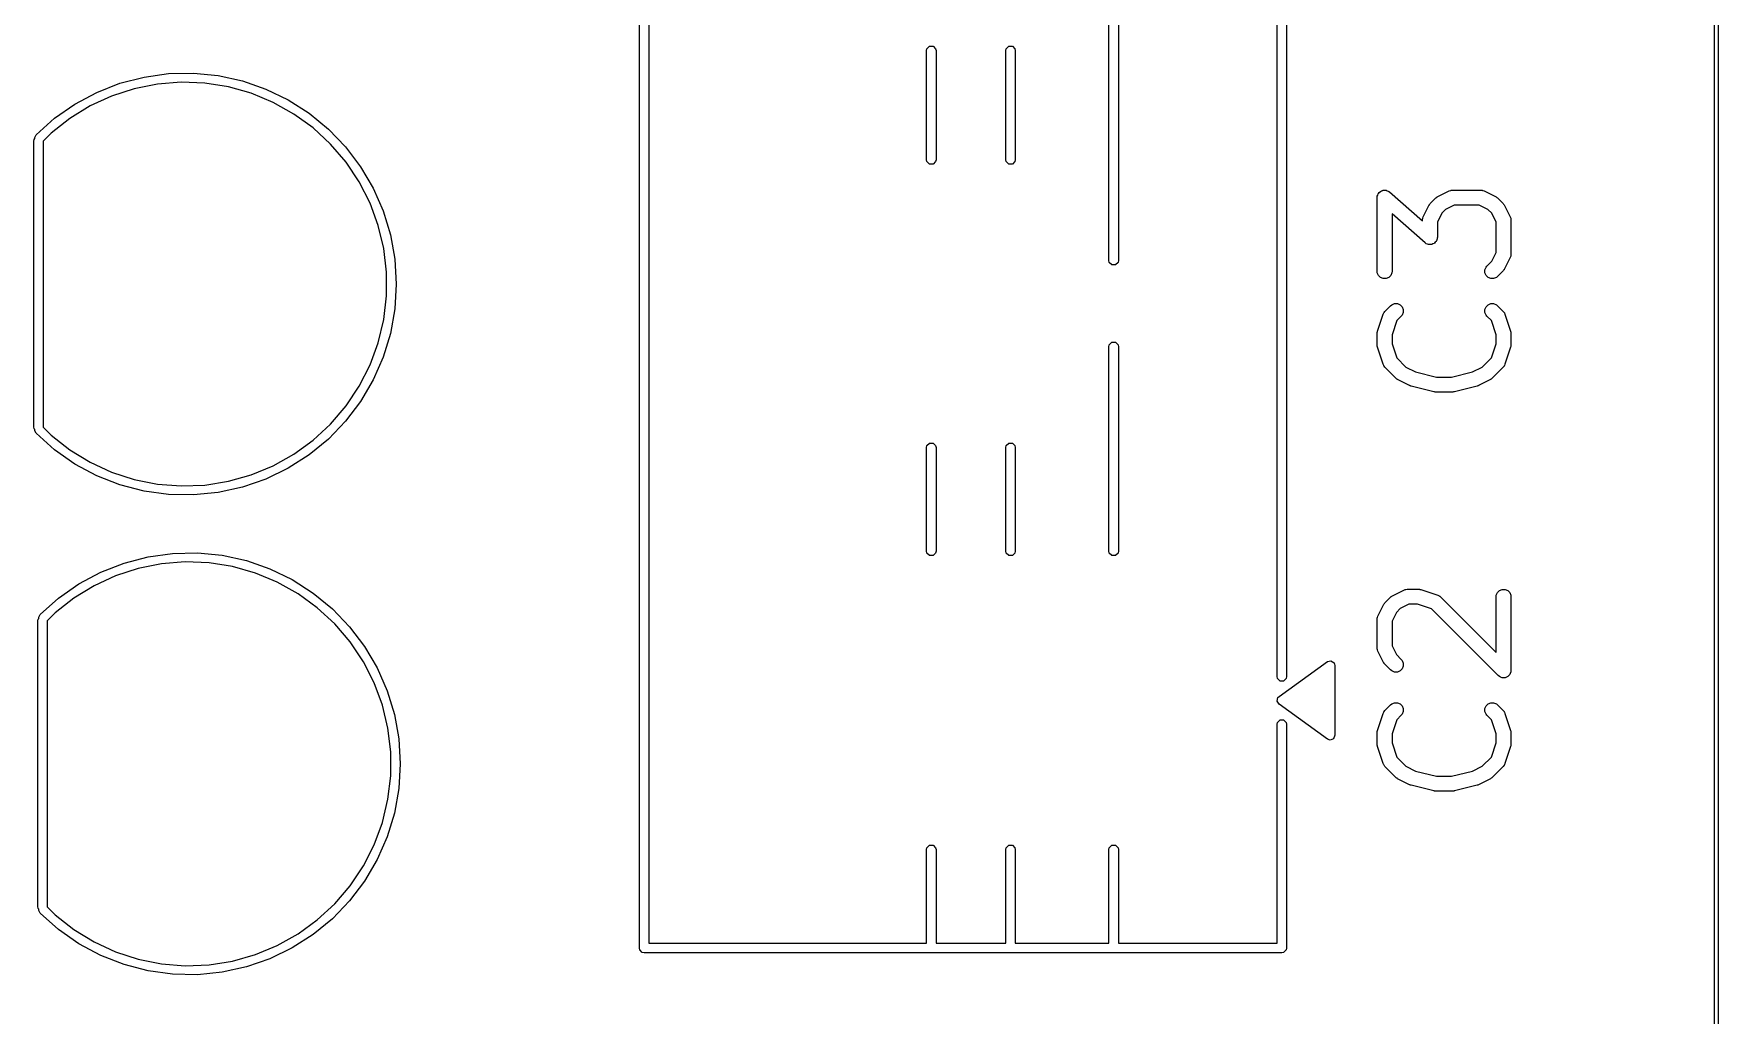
# Model space of a CAD drawing. Extents: x 4.07 to 10.8, y -5 to -0.8.
# Drawn here: x 9.965 to 10.801, y -2.431 to -1.944 of the extents above; entities that cross this region are included whole.
import ezdxf

# ---------------------------------------------------------------- set-up
doc = ezdxf.new("R2010")
doc.units = 0
doc.header["$MEASUREMENT"] = 0
doc.layers.add('BLACK', color=7, linetype='CONTINUOUS')

msp = doc.modelspace()

# ---------------------------------------------------------------- linework, layer by layer
at = {"layer": 'BLACK', "linetype": 'CONTINUOUS'}
for p, q in [((10.79902, -4.99902), (10.79902, -0.80098)), ((10.80098, -0.8), (10.80098, -5)), ((10.26543, -2.39739), (10.26543, -1.58085)), ((10.27016, -1.58321), (10.27016, -2.39502)), ((10.58197, -2.26274), (10.58197, -1.58321)), ((10.58669, -1.58085), (10.58669, -2.26274)), ((10.4985, -2.05632), (10.4985, -1.90223)), ((10.50323, -1.90223), (10.50323, -2.05632)), ((10.40795, -1.95219), (10.40813, -1.95128)), ((10.40795, -2.00636), (10.40795, -1.95219)), ((10.40813, -1.95128), (10.40941, -1.95001)), ((10.40941, -1.95001), (10.41122, -1.95001)), ((10.41122, -1.95001), (10.4125, -1.95128)), ((10.4125, -1.95128), (10.41268, -1.95219)), ((10.41268, -1.95219), (10.41268, -2.00636)), ((10.44732, -1.95219), (10.4475, -1.95128)), ((10.44732, -2.00636), (10.44732, -1.95219)), ((10.4475, -1.95128), (10.44878, -1.95001)), ((10.44878, -1.95001), (10.45059, -1.95001)), ((10.45059, -1.95001), (10.45187, -1.95128)), ((10.45187, -1.95128), (10.45205, -1.95219)), ((10.45205, -1.95219), (10.45205, -2.00636)), ((10.01957, -1.96529), (10.03178, -1.9636)), ((10.03178, -1.9636), (10.04411, -1.96336)), ((10.04411, -1.96336), (10.05638, -1.96456)), ((10.05638, -1.96456), (10.06843, -1.96721)), ((9.98528, -1.97871), (9.99616, -1.9729)), ((9.99616, -1.9729), (10.00764, -1.9684)), ((10.01471, -1.97107), (10.00349, -1.97471)), ((10.00764, -1.9684), (10.01957, -1.96529)), ((10.02627, -1.96877), (10.01471, -1.97107)), ((10.03803, -1.96784), (10.02627, -1.96877)), ((10.04982, -1.96831), (10.03803, -1.96784)), ((10.06147, -1.97015), (10.04982, -1.96831)), ((10.07282, -1.97335), (10.06147, -1.97015)), ((10.06843, -1.96721), (10.08008, -1.97125)), ((10.08372, -1.97787), (10.07282, -1.97335)), ((10.08008, -1.97125), (10.09117, -1.97663)), ((9.97517, -1.98576), (9.98528, -1.97871)), ((9.99278, -1.97965), (9.98272, -1.98582)), ((10.00349, -1.97471), (9.99278, -1.97965)), ((10.09401, -1.98363), (10.08372, -1.97787)), ((10.09117, -1.97663), (10.10156, -1.98328)), ((9.96595, -1.99395), (9.97517, -1.98576)), ((9.98272, -1.98582), (9.97346, -1.99312)), ((10.10355, -1.99056), (10.09401, -1.98363)), ((10.10156, -1.98328), (10.11109, -1.9911)), ((9.9648, -1.99713), (9.96498, -1.99623)), ((9.9648, -2.13887), (9.9648, -1.99713)), ((9.96498, -1.99623), (9.96538, -1.99583)), ((9.96529, -1.99525), (9.96595, -1.99395)), ((9.96538, -1.99583), (9.96529, -1.99525)), ((9.97346, -1.99312), (9.96951, -1.99706)), ((9.96951, -1.99706), (9.96953, -1.99713)), ((9.96953, -1.99713), (9.96953, -2.13887)), ((10.11221, -1.99857), (10.10355, -1.99056)), ((10.11109, -1.9911), (10.11963, -1.99999)), ((10.11987, -2.00754), (10.11221, -1.99857)), ((10.11963, -1.99999), (10.12708, -2.00982)), ((10.40813, -2.00727), (10.40795, -2.00636)), ((10.41268, -2.00636), (10.4125, -2.00727)), ((10.4475, -2.00727), (10.44732, -2.00636)), ((10.45205, -2.00636), (10.45187, -2.00727)), ((10.12643, -2.01735), (10.11987, -2.00754)), ((10.12708, -2.00982), (10.13331, -2.02046)), ((10.40941, -2.00854), (10.40813, -2.00727)), ((10.41122, -2.00854), (10.40941, -2.00854)), ((10.4125, -2.00727), (10.41122, -2.00854)), ((10.44878, -2.00854), (10.4475, -2.00727)), ((10.45059, -2.00854), (10.44878, -2.00854)), ((10.45187, -2.00727), (10.45059, -2.00854)), ((10.13178, -2.02785), (10.12643, -2.01735)), ((10.13331, -2.02046), (10.13825, -2.03175)), ((10.63194, -2.02382), (10.63214, -2.02325)), ((10.63214, -2.02325), (10.63222, -2.02316)), ((10.63222, -2.02316), (10.63226, -2.02304)), ((10.63226, -2.02304), (10.63269, -2.02262)), ((10.63269, -2.02262), (10.63308, -2.02217)), ((10.63308, -2.02217), (10.6332, -2.02211)), ((10.6332, -2.02211), (10.63328, -2.02203)), ((10.63328, -2.02203), (10.63384, -2.0218)), ((10.63384, -2.0218), (10.63437, -2.02153)), ((10.63437, -2.02153), (10.6345, -2.02152)), ((10.6345, -2.02152), (10.63461, -2.02147)), ((10.63461, -2.02147), (10.63521, -2.02147)), ((10.63521, -2.02147), (10.63581, -2.02143)), ((10.63581, -2.02143), (10.63593, -2.02147)), ((10.63593, -2.02147), (10.63605, -2.02147)), ((10.63605, -2.02147), (10.63661, -2.0217)), ((10.63661, -2.0217), (10.63718, -2.0219)), ((10.63718, -2.0219), (10.63732, -2.022)), ((10.63732, -2.022), (10.63738, -2.02203)), ((10.63738, -2.02203), (10.63745, -2.02209)), ((10.63745, -2.02209), (10.63776, -2.02232)), ((10.63776, -2.02232), (10.65414, -2.03665)), ((10.6618, -2.0246), (10.66743, -2.02179)), ((10.66743, -2.02179), (10.6681, -2.02153)), ((10.6681, -2.02153), (10.66824, -2.02152)), ((10.66824, -2.02152), (10.66836, -2.02147)), ((10.66836, -2.02147), (10.66908, -2.0214)), ((10.66908, -2.0214), (10.68314, -2.0214)), ((10.68314, -2.0214), (10.68386, -2.02147)), ((10.68386, -2.02147), (10.68398, -2.02152)), ((10.68398, -2.02152), (10.68412, -2.02153)), ((10.68412, -2.02153), (10.68479, -2.02179)), ((10.68479, -2.02179), (10.69042, -2.0246)), ((10.13586, -2.03892), (10.13178, -2.02785)), ((10.13825, -2.03175), (10.14183, -2.04355)), ((10.63164, -2.02509), (10.63168, -2.02471)), ((10.63164, -2.06165), (10.63164, -2.02509)), ((10.63167, -2.02462), (10.6317, -2.02455)), ((10.63168, -2.02471), (10.63167, -2.02462)), ((10.6317, -2.02455), (10.63171, -2.02437)), ((10.63171, -2.02437), (10.63194, -2.02382)), ((10.65453, -2.03469), (10.65734, -2.02907)), ((10.65734, -2.02907), (10.65754, -2.02876)), ((10.65754, -2.02876), (10.65757, -2.02867)), ((10.65757, -2.02867), (10.65766, -2.02857)), ((10.65766, -2.02857), (10.65773, -2.02846)), ((10.65773, -2.02846), (10.6578, -2.02839)), ((10.6578, -2.02839), (10.65803, -2.02811)), ((10.65803, -2.02811), (10.66085, -2.0253)), ((10.66085, -2.0253), (10.66113, -2.02506)), ((10.66113, -2.02506), (10.66119, -2.02499)), ((10.66119, -2.02499), (10.6613, -2.02492)), ((10.6613, -2.02492), (10.6614, -2.02484)), ((10.6614, -2.02484), (10.66149, -2.0248)), ((10.66149, -2.0248), (10.6618, -2.0246)), ((10.66564, -2.03094), (10.66368, -2.0329)), ((10.66995, -2.02878), (10.66564, -2.03094)), ((10.68227, -2.02878), (10.66995, -2.02878)), ((10.68658, -2.03094), (10.68227, -2.02878)), ((10.68854, -2.0329), (10.68658, -2.03094)), ((10.69042, -2.0246), (10.69073, -2.0248)), ((10.69073, -2.0248), (10.69082, -2.02484)), ((10.69082, -2.02484), (10.69092, -2.02492)), ((10.69092, -2.02492), (10.69103, -2.02499)), ((10.69103, -2.02499), (10.69109, -2.02506)), ((10.69109, -2.02506), (10.69137, -2.0253)), ((10.69137, -2.0253), (10.69419, -2.02811)), ((10.69419, -2.02811), (10.69442, -2.02839)), ((10.69442, -2.02839), (10.69449, -2.02846)), ((10.69449, -2.02846), (10.69456, -2.02857)), ((10.69456, -2.02857), (10.69465, -2.02867)), ((10.69465, -2.02867), (10.69468, -2.02876)), ((10.69468, -2.02876), (10.69488, -2.02907)), ((10.69488, -2.02907), (10.69769, -2.03469)), ((10.13862, -2.05039), (10.13586, -2.03892)), ((10.6554, -2.04756), (10.63902, -2.03323)), ((10.63902, -2.03323), (10.63902, -2.06165)), ((10.65414, -2.03634), (10.65421, -2.03562)), ((10.65414, -2.03665), (10.65414, -2.03634)), ((10.65421, -2.03562), (10.65426, -2.0355)), ((10.65426, -2.0355), (10.65427, -2.03537)), ((10.65427, -2.03537), (10.65453, -2.03469)), ((10.66368, -2.0329), (10.66152, -2.03721)), ((10.66152, -2.03721), (10.66152, -2.04478)), ((10.6907, -2.03721), (10.68854, -2.0329)), ((10.6907, -2.05234), (10.6907, -2.03721)), ((10.69769, -2.03469), (10.69795, -2.03537)), ((10.69795, -2.03537), (10.69796, -2.0355)), ((10.69796, -2.0355), (10.69801, -2.03562)), ((10.69801, -2.03562), (10.69808, -2.03634)), ((10.69808, -2.03634), (10.69808, -2.05322)), ((10.14183, -2.04355), (10.144, -2.05569)), ((10.65571, -2.04778), (10.6554, -2.04756)), ((10.65578, -2.04785), (10.65571, -2.04778)), ((10.65585, -2.04787), (10.65578, -2.04785)), ((10.65599, -2.04798), (10.65585, -2.04787)), ((10.65656, -2.04817), (10.65599, -2.04798)), ((10.65711, -2.0484), (10.65656, -2.04817)), ((10.65724, -2.0484), (10.65711, -2.0484)), ((10.65735, -2.04844), (10.65724, -2.0484)), ((10.65795, -2.0484), (10.65735, -2.04844)), ((10.65855, -2.0484), (10.65795, -2.0484)), ((10.65867, -2.04835), (10.65855, -2.0484)), ((10.65879, -2.04834), (10.65867, -2.04835)), ((10.65933, -2.04808), (10.65879, -2.04834)), ((10.65988, -2.04785), (10.65933, -2.04808)), ((10.65997, -2.04776), (10.65988, -2.04785)), ((10.66008, -2.0477), (10.65997, -2.04776)), ((10.66048, -2.04725), (10.66008, -2.0477)), ((10.6609, -2.04683), (10.66048, -2.04725)), ((10.66095, -2.04671), (10.6609, -2.04683)), ((10.66103, -2.04662), (10.66095, -2.04671)), ((10.66122, -2.04605), (10.66103, -2.04662)), ((10.66145, -2.0455), (10.66122, -2.04605)), ((10.66147, -2.04532), (10.66145, -2.0455)), ((10.66149, -2.04526), (10.66147, -2.04532)), ((10.66152, -2.04478), (10.66148, -2.04516)), ((10.66148, -2.04516), (10.66149, -2.04526)), ((10.14, -2.0621), (10.13862, -2.05039)), ((10.144, -2.05569), (10.14472, -2.068)), ((10.49868, -2.05723), (10.4985, -2.05632)), ((10.50323, -2.05632), (10.50305, -2.05723)), ((10.68615, -2.05904), (10.68854, -2.05665)), ((10.68854, -2.05665), (10.6907, -2.05234)), ((10.69769, -2.05487), (10.69488, -2.06049)), ((10.69795, -2.05419), (10.69769, -2.05487)), ((10.69796, -2.05406), (10.69795, -2.05419)), ((10.69801, -2.05394), (10.69796, -2.05406)), ((10.69808, -2.05322), (10.69801, -2.05394)), ((10.14, -2.068), (10.14, -2.0621)), ((10.49996, -2.05851), (10.49868, -2.05723)), ((10.50177, -2.05851), (10.49996, -2.05851)), ((10.50305, -2.05723), (10.50177, -2.05851)), ((10.63171, -2.06237), (10.63164, -2.06165)), ((10.63226, -2.0637), (10.63171, -2.06237)), ((10.63328, -2.06472), (10.63226, -2.0637)), ((10.63461, -2.06527), (10.63328, -2.06472)), ((10.63605, -2.06527), (10.63461, -2.06527)), ((10.63738, -2.06472), (10.63605, -2.06527)), ((10.6384, -2.0637), (10.63738, -2.06472)), ((10.63895, -2.06237), (10.6384, -2.0637)), ((10.63902, -2.06165), (10.63895, -2.06237)), ((10.68514, -2.06093), (10.6857, -2.0596)), ((10.68514, -2.06237), (10.68514, -2.06093)), ((10.6857, -2.0637), (10.68514, -2.06237)), ((10.6857, -2.0596), (10.68615, -2.05904)), ((10.68671, -2.06472), (10.6857, -2.0637)), ((10.68804, -2.06527), (10.68671, -2.06472)), ((10.68948, -2.06527), (10.68804, -2.06527)), ((10.69082, -2.06472), (10.68948, -2.06527)), ((10.69137, -2.06426), (10.69082, -2.06472)), ((10.69419, -2.06145), (10.69137, -2.06426)), ((10.69442, -2.06117), (10.69419, -2.06145)), ((10.69449, -2.0611), (10.69442, -2.06117)), ((10.69456, -2.06099), (10.69449, -2.0611)), ((10.69465, -2.06089), (10.69456, -2.06099)), ((10.69468, -2.0608), (10.69465, -2.06089)), ((10.69488, -2.06049), (10.69468, -2.0608)), ((10.14, -2.0739), (10.14, -2.068)), ((10.14472, -2.068), (10.144, -2.08031)), ((10.13862, -2.08561), (10.14, -2.0739)), ((10.144, -2.08031), (10.14183, -2.09245)), ((10.63508, -2.0821), (10.63554, -2.08154)), ((10.63554, -2.08154), (10.63835, -2.07873)), ((10.63835, -2.07873), (10.63891, -2.07827)), ((10.63891, -2.07827), (10.64024, -2.07772)), ((10.64024, -2.07772), (10.64168, -2.07772)), ((10.64168, -2.07772), (10.64301, -2.07827)), ((10.64301, -2.07827), (10.64403, -2.07929)), ((10.64403, -2.07929), (10.64458, -2.08062)), ((10.64458, -2.08206), (10.64403, -2.08339)), ((10.64458, -2.08062), (10.64458, -2.08206)), ((10.68514, -2.08062), (10.6857, -2.07929)), ((10.68514, -2.08206), (10.68514, -2.08062)), ((10.6857, -2.08339), (10.68514, -2.08206)), ((10.6857, -2.07929), (10.68671, -2.07827)), ((10.68671, -2.07827), (10.68804, -2.07772)), ((10.68804, -2.07772), (10.68948, -2.07772)), ((10.68948, -2.07772), (10.69082, -2.07827)), ((10.69082, -2.07827), (10.69137, -2.07873)), ((10.69137, -2.07873), (10.69419, -2.08154)), ((10.69419, -2.08154), (10.69465, -2.0821)), ((10.13586, -2.09708), (10.13862, -2.08561)), ((10.63183, -2.09142), (10.63464, -2.08298)), ((10.63464, -2.08298), (10.63494, -2.08232)), ((10.63494, -2.08232), (10.63503, -2.08222)), ((10.63503, -2.08222), (10.63508, -2.0821)), ((10.64137, -2.08614), (10.63902, -2.09318)), ((10.64357, -2.08395), (10.64137, -2.08614)), ((10.64403, -2.08339), (10.64357, -2.08395)), ((10.68615, -2.08395), (10.6857, -2.08339)), ((10.68835, -2.08614), (10.68615, -2.08395)), ((10.6907, -2.09318), (10.68835, -2.08614)), ((10.69465, -2.0821), (10.6947, -2.08222)), ((10.6947, -2.08222), (10.69478, -2.08232)), ((10.69478, -2.08232), (10.69508, -2.08298)), ((10.69508, -2.08298), (10.69789, -2.09142)), ((10.13178, -2.10815), (10.13586, -2.09708)), ((10.14183, -2.09245), (10.13825, -2.10425)), ((10.4985, -2.09908), (10.49868, -2.09817)), ((10.49868, -2.09817), (10.49996, -2.0969)), ((10.49996, -2.0969), (10.50177, -2.0969)), ((10.50177, -2.0969), (10.50305, -2.09817)), ((10.50305, -2.09817), (10.50323, -2.09908)), ((10.63164, -2.09259), (10.63168, -2.09222)), ((10.63164, -2.09821), (10.63164, -2.09259)), ((10.63168, -2.09857), (10.63164, -2.09821)), ((10.63167, -2.09212), (10.6317, -2.092)), ((10.63168, -2.09222), (10.63167, -2.09212)), ((10.63167, -2.09867), (10.63168, -2.09857)), ((10.6317, -2.0988), (10.63167, -2.09867)), ((10.6317, -2.092), (10.63171, -2.09187)), ((10.63171, -2.09893), (10.6317, -2.0988)), ((10.63171, -2.09187), (10.63175, -2.09178)), ((10.63175, -2.09178), (10.63183, -2.09142)), ((10.63902, -2.09318), (10.63902, -2.09761)), ((10.63902, -2.09761), (10.64137, -2.10465)), ((10.68835, -2.10465), (10.6907, -2.09761)), ((10.6907, -2.09761), (10.6907, -2.09318)), ((10.69789, -2.09142), (10.69797, -2.09178)), ((10.69797, -2.09178), (10.69801, -2.09187)), ((10.69801, -2.09187), (10.69802, -2.092)), ((10.69802, -2.0988), (10.69801, -2.09893)), ((10.69802, -2.092), (10.69805, -2.09212)), ((10.69805, -2.09867), (10.69802, -2.0988)), ((10.69805, -2.09212), (10.69804, -2.09222)), ((10.69804, -2.09222), (10.69808, -2.09259)), ((10.69808, -2.09821), (10.69804, -2.09857)), ((10.69804, -2.09857), (10.69805, -2.09867)), ((10.69808, -2.09259), (10.69808, -2.09821)), ((10.13825, -2.10425), (10.13331, -2.11554)), ((10.4985, -2.20054), (10.4985, -2.09908)), ((10.50323, -2.09908), (10.50323, -2.20054)), ((10.63175, -2.09902), (10.63171, -2.09893)), ((10.63183, -2.09938), (10.63175, -2.09902)), ((10.63464, -2.10781), (10.63183, -2.09938)), ((10.64137, -2.10465), (10.64596, -2.10924)), ((10.68377, -2.10924), (10.68835, -2.10465)), ((10.69789, -2.09938), (10.69508, -2.10781)), ((10.69797, -2.09902), (10.69789, -2.09938)), ((10.69801, -2.09893), (10.69797, -2.09902)), ((10.12643, -2.11865), (10.13178, -2.10815)), ((10.63494, -2.10847), (10.63464, -2.10781)), ((10.63503, -2.10857), (10.63494, -2.10847)), ((10.63508, -2.1087), (10.63503, -2.10857)), ((10.63554, -2.10926), (10.63508, -2.1087)), ((10.64116, -2.11488), (10.63554, -2.10926)), ((10.64144, -2.11511), (10.64116, -2.11488)), ((10.64151, -2.11519), (10.64144, -2.11511)), ((10.64162, -2.11526), (10.64151, -2.11519)), ((10.64172, -2.11534), (10.64162, -2.11526)), ((10.64181, -2.11538), (10.64172, -2.11534)), ((10.64212, -2.11557), (10.64181, -2.11538)), ((10.64596, -2.10924), (10.65068, -2.1116)), ((10.65068, -2.1116), (10.6611, -2.1142)), ((10.6611, -2.1142), (10.66863, -2.1142)), ((10.66863, -2.1142), (10.67904, -2.1116)), ((10.67904, -2.1116), (10.68377, -2.10924)), ((10.68791, -2.11538), (10.6876, -2.11557)), ((10.688, -2.11534), (10.68791, -2.11538)), ((10.6881, -2.11526), (10.688, -2.11534)), ((10.68822, -2.11519), (10.6881, -2.11526)), ((10.68828, -2.11511), (10.68822, -2.11519)), ((10.68856, -2.11488), (10.68828, -2.11511)), ((10.69419, -2.10926), (10.68856, -2.11488)), ((10.69465, -2.1087), (10.69419, -2.10926)), ((10.6947, -2.10857), (10.69465, -2.1087)), ((10.69478, -2.10847), (10.6947, -2.10857)), ((10.69508, -2.10781), (10.69478, -2.10847)), ((10.11987, -2.12846), (10.12643, -2.11865)), ((10.13331, -2.11554), (10.12708, -2.12618)), ((10.64774, -2.11838), (10.64212, -2.11557)), ((10.6478, -2.1184), (10.64774, -2.11838)), ((10.64782, -2.11842), (10.6478, -2.1184)), ((10.64812, -2.11853), (10.64782, -2.11842)), ((10.64842, -2.11864), (10.64812, -2.11853)), ((10.64845, -2.11864), (10.64842, -2.11864)), ((10.6485, -2.11866), (10.64845, -2.11864)), ((10.65975, -2.12148), (10.6485, -2.11866)), ((10.65987, -2.12149), (10.65975, -2.12148)), ((10.65992, -2.12151), (10.65987, -2.12149)), ((10.66019, -2.12154), (10.65992, -2.12151)), ((10.66046, -2.12158), (10.66019, -2.12154)), ((10.66052, -2.12157), (10.66046, -2.12158)), ((10.66064, -2.12159), (10.66052, -2.12157)), ((10.66908, -2.12159), (10.66064, -2.12159)), ((10.66921, -2.12157), (10.66908, -2.12159)), ((10.66926, -2.12158), (10.66921, -2.12157)), ((10.66953, -2.12154), (10.66926, -2.12158)), ((10.6698, -2.12151), (10.66953, -2.12154)), ((10.66985, -2.12149), (10.6698, -2.12151)), ((10.66997, -2.12148), (10.66985, -2.12149)), ((10.68122, -2.11866), (10.66997, -2.12148)), ((10.68128, -2.11864), (10.68122, -2.11866)), ((10.6813, -2.11864), (10.68128, -2.11864)), ((10.6816, -2.11853), (10.6813, -2.11864)), ((10.6819, -2.11842), (10.6816, -2.11853)), ((10.68193, -2.1184), (10.6819, -2.11842)), ((10.68198, -2.11838), (10.68193, -2.1184)), ((10.6876, -2.11557), (10.68198, -2.11838)), ((10.11221, -2.13743), (10.11987, -2.12846)), ((10.12708, -2.12618), (10.11963, -2.13601)), ((9.96498, -2.13977), (9.9648, -2.13887)), ((9.96538, -2.14017), (9.96498, -2.13977)), ((9.96529, -2.14075), (9.96538, -2.14017)), ((9.96953, -2.13887), (9.96951, -2.13894)), ((9.96951, -2.13894), (9.97346, -2.14288)), ((10.10355, -2.14544), (10.11221, -2.13743)), ((10.11963, -2.13601), (10.11109, -2.1449)), ((9.96595, -2.14205), (9.96529, -2.14075)), ((9.97517, -2.15024), (9.96595, -2.14205)), ((9.97346, -2.14288), (9.98272, -2.15018)), ((10.09401, -2.15237), (10.10355, -2.14544)), ((10.11109, -2.1449), (10.10156, -2.15272)), ((10.40795, -2.14904), (10.40813, -2.14814)), ((10.40813, -2.14814), (10.40941, -2.14686)), ((10.40941, -2.14686), (10.41122, -2.14686)), ((10.41122, -2.14686), (10.4125, -2.14814)), ((10.4125, -2.14814), (10.41268, -2.14904)), ((10.44732, -2.14904), (10.4475, -2.14814)), ((10.4475, -2.14814), (10.44878, -2.14686)), ((10.44878, -2.14686), (10.45059, -2.14686)), ((10.45059, -2.14686), (10.45187, -2.14814)), ((10.45187, -2.14814), (10.45205, -2.14904)), ((9.98528, -2.15729), (9.97517, -2.15024)), ((9.98272, -2.15018), (9.99278, -2.15635)), ((9.99616, -2.1631), (9.98528, -2.15729)), ((9.99278, -2.15635), (10.00349, -2.16129)), ((10.08372, -2.15813), (10.09401, -2.15237)), ((10.10156, -2.15272), (10.09117, -2.15937)), ((10.40795, -2.20054), (10.40795, -2.14904)), ((10.41268, -2.14904), (10.41268, -2.20054)), ((10.44732, -2.20054), (10.44732, -2.14904)), ((10.45205, -2.14904), (10.45205, -2.20054)), ((10.00764, -2.1676), (9.99616, -2.1631)), ((10.00349, -2.16129), (10.01471, -2.16493)), ((10.01471, -2.16493), (10.02627, -2.16723)), ((10.06147, -2.16585), (10.07282, -2.16265)), ((10.08008, -2.16475), (10.06843, -2.16879)), ((10.07282, -2.16265), (10.08372, -2.15813)), ((10.09117, -2.15937), (10.08008, -2.16475)), ((10.01957, -2.17071), (10.00764, -2.1676)), ((10.03178, -2.1724), (10.01957, -2.17071)), ((10.02627, -2.16723), (10.03803, -2.16816)), ((10.04411, -2.17264), (10.03178, -2.1724)), ((10.03803, -2.16816), (10.04982, -2.16769)), ((10.05638, -2.17144), (10.04411, -2.17264)), ((10.04982, -2.16769), (10.06147, -2.16585)), ((10.06843, -2.16879), (10.05638, -2.17144)), ((9.99816, -2.2109), (10.00964, -2.2064)), ((10.00964, -2.2064), (10.02157, -2.20329)), ((10.02827, -2.20677), (10.01671, -2.20907)), ((10.02157, -2.20329), (10.03378, -2.2016)), ((10.04003, -2.20584), (10.02827, -2.20677)), ((10.03378, -2.2016), (10.04611, -2.20136)), ((10.05182, -2.20631), (10.04003, -2.20584)), ((10.04611, -2.20136), (10.05838, -2.20256)), ((10.06347, -2.20815), (10.05182, -2.20631)), ((10.05838, -2.20256), (10.07043, -2.20521)), ((10.07043, -2.20521), (10.08208, -2.20925)), ((10.40813, -2.20144), (10.40795, -2.20054)), ((10.40941, -2.20272), (10.40813, -2.20144)), ((10.41122, -2.20272), (10.40941, -2.20272)), ((10.4125, -2.20144), (10.41122, -2.20272)), ((10.41268, -2.20054), (10.4125, -2.20144)), ((10.4475, -2.20144), (10.44732, -2.20054)), ((10.44878, -2.20272), (10.4475, -2.20144)), ((10.45059, -2.20272), (10.44878, -2.20272)), ((10.45187, -2.20144), (10.45059, -2.20272)), ((10.45205, -2.20054), (10.45187, -2.20144)), ((10.49868, -2.20144), (10.4985, -2.20054)), ((10.49996, -2.20272), (10.49868, -2.20144)), ((10.50177, -2.20272), (10.49996, -2.20272)), ((10.50305, -2.20144), (10.50177, -2.20272)), ((10.50323, -2.20054), (10.50305, -2.20144)), ((9.98728, -2.21671), (9.99816, -2.2109)), ((10.00549, -2.21271), (9.99478, -2.21765)), ((10.01671, -2.20907), (10.00549, -2.21271)), ((10.07482, -2.21135), (10.06347, -2.20815)), ((10.08572, -2.21587), (10.07482, -2.21135)), ((10.08208, -2.20925), (10.09317, -2.21463)), ((10.09601, -2.22163), (10.08572, -2.21587)), ((10.09317, -2.21463), (10.10356, -2.22128)), ((9.96795, -2.23195), (9.97717, -2.22376)), ((9.98472, -2.22382), (9.97546, -2.23112)), ((9.97717, -2.22376), (9.98728, -2.21671)), ((9.99478, -2.21765), (9.98472, -2.22382)), ((10.10555, -2.22856), (10.09601, -2.22163)), ((10.10356, -2.22128), (10.11309, -2.2291)), ((10.63554, -2.22611), (10.63835, -2.2233)), ((10.63835, -2.2233), (10.63863, -2.22306)), ((10.63863, -2.22306), (10.6387, -2.22299)), ((10.6387, -2.22299), (10.63881, -2.22292)), ((10.63881, -2.22292), (10.63891, -2.22284)), ((10.63891, -2.22284), (10.639, -2.2228)), ((10.639, -2.2228), (10.63931, -2.2226)), ((10.63931, -2.2226), (10.64493, -2.21979)), ((10.64493, -2.21979), (10.64561, -2.21953)), ((10.64561, -2.21953), (10.64574, -2.21952)), ((10.64574, -2.21952), (10.64586, -2.21947)), ((10.64586, -2.21947), (10.64658, -2.2194)), ((10.64658, -2.2194), (10.65221, -2.2194)), ((10.65221, -2.2194), (10.65257, -2.21944)), ((10.65257, -2.21944), (10.65267, -2.21943)), ((10.65267, -2.21943), (10.6528, -2.21946)), ((10.6528, -2.21946), (10.65293, -2.21947)), ((10.65293, -2.21947), (10.65302, -2.21951)), ((10.65302, -2.21951), (10.65337, -2.21959)), ((10.65337, -2.21959), (10.66181, -2.2224)), ((10.66181, -2.2224), (10.66247, -2.2227)), ((10.66247, -2.2227), (10.66257, -2.22279)), ((10.66257, -2.22279), (10.66269, -2.22284)), ((10.66269, -2.22284), (10.66325, -2.2233)), ((10.66325, -2.2233), (10.6907, -2.25074)), ((10.6907, -2.22309), (10.69077, -2.22237)), ((10.6907, -2.25074), (10.6907, -2.22309)), ((10.69077, -2.22237), (10.69132, -2.22104)), ((10.69132, -2.22104), (10.69234, -2.22003)), ((10.69234, -2.22003), (10.69367, -2.21947)), ((10.69367, -2.21947), (10.69511, -2.21947)), ((10.69511, -2.21947), (10.69644, -2.22003)), ((10.69644, -2.22003), (10.69746, -2.22104)), ((10.69746, -2.22104), (10.69801, -2.22237)), ((10.69801, -2.22237), (10.69808, -2.22309)), ((10.69808, -2.22309), (10.69808, -2.25965)), ((9.96729, -2.23325), (9.96795, -2.23195)), ((9.97546, -2.23112), (9.97151, -2.23506)), ((10.11421, -2.23657), (10.10555, -2.22856)), ((10.11309, -2.2291), (10.12163, -2.23799)), ((10.63203, -2.23269), (10.63484, -2.22707)), ((10.63484, -2.22707), (10.63504, -2.22676)), ((10.63504, -2.22676), (10.63508, -2.22667)), ((10.63508, -2.22667), (10.63516, -2.22657)), ((10.63516, -2.22657), (10.63523, -2.22646)), ((10.63523, -2.22646), (10.6353, -2.22639)), ((10.6353, -2.22639), (10.63554, -2.22611)), ((10.64118, -2.2309), (10.63902, -2.23521)), ((10.64314, -2.22894), (10.64118, -2.2309)), ((10.64745, -2.22678), (10.64314, -2.22894)), ((10.65161, -2.22678), (10.64745, -2.22678)), ((10.65865, -2.22913), (10.65161, -2.22678)), ((10.69178, -2.26226), (10.65865, -2.22913)), ((9.9668, -2.23513), (9.96698, -2.23423)), ((9.9668, -2.37687), (9.9668, -2.23513)), ((9.96698, -2.23423), (9.96738, -2.23383)), ((9.96738, -2.23383), (9.96729, -2.23325)), ((9.97151, -2.23506), (9.97153, -2.23513)), ((9.97153, -2.23513), (9.97153, -2.37687)), ((10.12187, -2.24554), (10.11421, -2.23657)), ((10.12163, -2.23799), (10.12908, -2.24782)), ((10.63164, -2.23434), (10.63171, -2.23362)), ((10.63164, -2.2484), (10.63164, -2.23434)), ((10.63171, -2.23362), (10.63176, -2.2335)), ((10.63176, -2.2335), (10.63177, -2.23337)), ((10.63177, -2.23337), (10.63203, -2.23269)), ((10.63902, -2.23521), (10.63902, -2.24753)), ((10.12843, -2.25535), (10.12187, -2.24554)), ((10.12908, -2.24782), (10.13531, -2.25846)), ((10.63171, -2.24912), (10.63164, -2.2484)), ((10.63176, -2.24925), (10.63171, -2.24912)), ((10.63177, -2.24938), (10.63176, -2.24925)), ((10.63902, -2.24753), (10.64118, -2.25184)), ((10.13378, -2.26585), (10.12843, -2.25535)), ((10.58295, -2.27264), (10.60696, -2.25531)), ((10.60696, -2.25531), (10.60872, -2.2549)), ((10.60872, -2.2549), (10.61026, -2.25585)), ((10.61026, -2.25585), (10.61071, -2.25723)), ((10.61071, -2.25723), (10.61071, -2.29187)), ((10.63203, -2.25005), (10.63177, -2.24938)), ((10.63484, -2.25568), (10.63203, -2.25005)), ((10.63504, -2.25599), (10.63484, -2.25568)), ((10.63508, -2.25608), (10.63504, -2.25599)), ((10.63516, -2.25618), (10.63508, -2.25608)), ((10.63523, -2.25629), (10.63516, -2.25618)), ((10.6353, -2.25635), (10.63523, -2.25629)), ((10.63554, -2.25664), (10.6353, -2.25635)), ((10.63835, -2.25945), (10.63554, -2.25664)), ((10.64118, -2.25184), (10.64357, -2.25423)), ((10.64357, -2.25423), (10.64403, -2.25479)), ((10.64403, -2.25479), (10.64458, -2.25612)), ((10.64458, -2.25756), (10.64403, -2.25889)), ((10.64458, -2.25612), (10.64458, -2.25756)), ((10.13786, -2.27692), (10.13378, -2.26585)), ((10.13531, -2.25846), (10.14025, -2.26975)), ((10.58215, -2.26364), (10.58197, -2.26274)), ((10.58343, -2.26492), (10.58215, -2.26364)), ((10.58523, -2.26492), (10.58343, -2.26492)), ((10.58651, -2.26364), (10.58523, -2.26492)), ((10.58669, -2.26274), (10.58651, -2.26364)), ((10.63891, -2.25991), (10.63835, -2.25945)), ((10.64024, -2.26046), (10.63891, -2.25991)), ((10.64168, -2.26046), (10.64024, -2.26046)), ((10.64301, -2.25991), (10.64168, -2.26046)), ((10.64403, -2.25889), (10.64301, -2.25991)), ((10.69234, -2.26272), (10.69178, -2.26226)), ((10.69289, -2.26295), (10.69234, -2.26272)), ((10.69367, -2.26327), (10.69289, -2.26295)), ((10.69511, -2.26327), (10.69367, -2.26327)), ((10.69589, -2.26295), (10.69511, -2.26327)), ((10.69644, -2.26272), (10.69589, -2.26295)), ((10.69746, -2.2617), (10.69644, -2.26272)), ((10.69769, -2.26115), (10.69746, -2.2617)), ((10.69801, -2.26037), (10.69769, -2.26115)), ((10.69808, -2.25965), (10.69801, -2.26037)), ((10.14025, -2.26975), (10.14383, -2.28155)), ((10.582, -2.27493), (10.58241, -2.27317)), ((10.58241, -2.27317), (10.58295, -2.27264)), ((10.14062, -2.28839), (10.13786, -2.27692)), ((10.14383, -2.28155), (10.146, -2.29369)), ((10.58295, -2.27647), (10.582, -2.27493)), ((10.60696, -2.29379), (10.58295, -2.27647)), ((10.63183, -2.28942), (10.63464, -2.28098)), ((10.63464, -2.28098), (10.63494, -2.28032)), ((10.63494, -2.28032), (10.63503, -2.28022)), ((10.63503, -2.28022), (10.63508, -2.2801)), ((10.63508, -2.2801), (10.63554, -2.27954)), ((10.63554, -2.27954), (10.63835, -2.27673)), ((10.63835, -2.27673), (10.63891, -2.27627)), ((10.63891, -2.27627), (10.64024, -2.27572)), ((10.64024, -2.27572), (10.64168, -2.27572)), ((10.64357, -2.28195), (10.64137, -2.28414)), ((10.64168, -2.27572), (10.64301, -2.27627)), ((10.64301, -2.27627), (10.64403, -2.27729)), ((10.64403, -2.28139), (10.64357, -2.28195)), ((10.64403, -2.27729), (10.64458, -2.27862)), ((10.64458, -2.28006), (10.64403, -2.28139)), ((10.64458, -2.27862), (10.64458, -2.28006)), ((10.68514, -2.27862), (10.6857, -2.27729)), ((10.68514, -2.28006), (10.68514, -2.27862)), ((10.6857, -2.28139), (10.68514, -2.28006)), ((10.6857, -2.27729), (10.68671, -2.27627)), ((10.68615, -2.28195), (10.6857, -2.28139)), ((10.68835, -2.28414), (10.68615, -2.28195)), ((10.68671, -2.27627), (10.68804, -2.27572)), ((10.68804, -2.27572), (10.68948, -2.27572)), ((10.68948, -2.27572), (10.69082, -2.27627)), ((10.69082, -2.27627), (10.69137, -2.27673)), ((10.69137, -2.27673), (10.69419, -2.27954)), ((10.69419, -2.27954), (10.69465, -2.2801)), ((10.69465, -2.2801), (10.6947, -2.28022)), ((10.6947, -2.28022), (10.69478, -2.28032)), ((10.69478, -2.28032), (10.69508, -2.28098)), ((10.69508, -2.28098), (10.69789, -2.28942)), ((10.142, -2.3001), (10.14062, -2.28839)), ((10.58197, -2.28636), (10.58215, -2.28546)), ((10.58197, -2.39502), (10.58197, -2.28636)), ((10.58215, -2.28546), (10.58343, -2.28418)), ((10.58343, -2.28418), (10.58523, -2.28418)), ((10.58523, -2.28418), (10.58651, -2.28546)), ((10.58651, -2.28546), (10.58669, -2.28636)), ((10.58669, -2.28636), (10.58669, -2.39739)), ((10.63164, -2.29059), (10.63168, -2.29022)), ((10.63164, -2.29621), (10.63164, -2.29059)), ((10.63167, -2.29012), (10.6317, -2.29)), ((10.63168, -2.29022), (10.63167, -2.29012)), ((10.6317, -2.29), (10.63171, -2.28987)), ((10.63171, -2.28987), (10.63175, -2.28978)), ((10.63175, -2.28978), (10.63183, -2.28942)), ((10.64137, -2.28414), (10.63902, -2.29118)), ((10.6907, -2.29118), (10.68835, -2.28414)), ((10.69789, -2.28942), (10.69797, -2.28978)), ((10.69797, -2.28978), (10.69801, -2.28987)), ((10.69801, -2.28987), (10.69802, -2.29)), ((10.69802, -2.29), (10.69805, -2.29012)), ((10.69805, -2.29012), (10.69804, -2.29022)), ((10.69804, -2.29022), (10.69808, -2.29059)), ((10.69808, -2.29059), (10.69808, -2.29621)), ((10.146, -2.29369), (10.14672, -2.306)), ((10.60835, -2.29424), (10.60696, -2.29379)), ((10.61002, -2.29354), (10.60835, -2.29424)), ((10.61071, -2.29187), (10.61002, -2.29354)), ((10.63168, -2.29657), (10.63164, -2.29621)), ((10.63167, -2.29667), (10.63168, -2.29657)), ((10.6317, -2.2968), (10.63167, -2.29667)), ((10.63171, -2.29693), (10.6317, -2.2968)), ((10.63175, -2.29702), (10.63171, -2.29693)), ((10.63183, -2.29738), (10.63175, -2.29702)), ((10.63464, -2.30581), (10.63183, -2.29738)), ((10.63902, -2.29118), (10.63902, -2.29561)), ((10.63902, -2.29561), (10.64137, -2.30265)), ((10.68835, -2.30265), (10.6907, -2.29561)), ((10.6907, -2.29561), (10.6907, -2.29118)), ((10.69789, -2.29738), (10.69508, -2.30581)), ((10.69797, -2.29702), (10.69789, -2.29738)), ((10.69801, -2.29693), (10.69797, -2.29702)), ((10.69802, -2.2968), (10.69801, -2.29693)), ((10.69805, -2.29667), (10.69802, -2.2968)), ((10.69808, -2.29621), (10.69804, -2.29657)), ((10.69804, -2.29657), (10.69805, -2.29667)), ((10.142, -2.306), (10.142, -2.3001)), ((10.142, -2.3119), (10.142, -2.306)), ((10.14672, -2.306), (10.146, -2.31831)), ((10.63494, -2.30647), (10.63464, -2.30581)), ((10.63503, -2.30657), (10.63494, -2.30647)), ((10.63508, -2.3067), (10.63503, -2.30657)), ((10.63554, -2.30726), (10.63508, -2.3067)), ((10.64116, -2.31288), (10.63554, -2.30726)), ((10.64137, -2.30265), (10.64596, -2.30724)), ((10.64596, -2.30724), (10.65068, -2.3096)), ((10.67904, -2.3096), (10.68377, -2.30724)), ((10.68377, -2.30724), (10.68835, -2.30265)), ((10.69419, -2.30726), (10.68856, -2.31288)), ((10.69465, -2.3067), (10.69419, -2.30726)), ((10.6947, -2.30657), (10.69465, -2.3067)), ((10.69478, -2.30647), (10.6947, -2.30657)), ((10.69508, -2.30581), (10.69478, -2.30647)), ((10.14062, -2.32361), (10.142, -2.3119)), ((10.64144, -2.31311), (10.64116, -2.31288)), ((10.64151, -2.31319), (10.64144, -2.31311)), ((10.64162, -2.31326), (10.64151, -2.31319)), ((10.64172, -2.31334), (10.64162, -2.31326)), ((10.64181, -2.31338), (10.64172, -2.31334)), ((10.64212, -2.31357), (10.64181, -2.31338)), ((10.64774, -2.31638), (10.64212, -2.31357)), ((10.65068, -2.3096), (10.6611, -2.3122)), ((10.6611, -2.3122), (10.66863, -2.3122)), ((10.66863, -2.3122), (10.67904, -2.3096)), ((10.6876, -2.31357), (10.68198, -2.31638)), ((10.68791, -2.31338), (10.6876, -2.31357)), ((10.688, -2.31334), (10.68791, -2.31338)), ((10.6881, -2.31326), (10.688, -2.31334)), ((10.68822, -2.31319), (10.6881, -2.31326)), ((10.68828, -2.31311), (10.68822, -2.31319)), ((10.68856, -2.31288), (10.68828, -2.31311)), ((10.13786, -2.33508), (10.14062, -2.32361)), ((10.146, -2.31831), (10.14383, -2.33045)), ((10.6478, -2.3164), (10.64774, -2.31638)), ((10.64782, -2.31642), (10.6478, -2.3164)), ((10.64812, -2.31653), (10.64782, -2.31642)), ((10.64842, -2.31664), (10.64812, -2.31653)), ((10.64845, -2.31664), (10.64842, -2.31664)), ((10.6485, -2.31666), (10.64845, -2.31664)), ((10.65975, -2.31948), (10.6485, -2.31666)), ((10.65987, -2.31949), (10.65975, -2.31948)), ((10.65992, -2.31951), (10.65987, -2.31949)), ((10.66019, -2.31954), (10.65992, -2.31951)), ((10.66046, -2.31958), (10.66019, -2.31954)), ((10.66052, -2.31957), (10.66046, -2.31958)), ((10.66064, -2.31959), (10.66052, -2.31957)), ((10.66908, -2.31959), (10.66064, -2.31959)), ((10.66921, -2.31957), (10.66908, -2.31959)), ((10.66926, -2.31958), (10.66921, -2.31957)), ((10.66953, -2.31954), (10.66926, -2.31958)), ((10.6698, -2.31951), (10.66953, -2.31954)), ((10.66985, -2.31949), (10.6698, -2.31951)), ((10.66997, -2.31948), (10.66985, -2.31949)), ((10.68122, -2.31666), (10.66997, -2.31948)), ((10.68128, -2.31664), (10.68122, -2.31666)), ((10.6813, -2.31664), (10.68128, -2.31664)), ((10.6816, -2.31653), (10.6813, -2.31664)), ((10.6819, -2.31642), (10.6816, -2.31653)), ((10.68193, -2.3164), (10.6819, -2.31642)), ((10.68198, -2.31638), (10.68193, -2.3164)), ((10.14383, -2.33045), (10.14025, -2.34225)), ((10.13378, -2.34615), (10.13786, -2.33508)), ((10.12843, -2.35665), (10.13378, -2.34615)), ((10.14025, -2.34225), (10.13531, -2.35354)), ((10.40795, -2.34857), (10.40813, -2.34766)), ((10.40795, -2.39502), (10.40795, -2.34857)), ((10.40813, -2.34766), (10.40941, -2.34638)), ((10.40941, -2.34638), (10.41122, -2.34638)), ((10.41122, -2.34638), (10.4125, -2.34766)), ((10.4125, -2.34766), (10.41268, -2.34857)), ((10.41268, -2.34857), (10.41268, -2.39502)), ((10.44732, -2.34857), (10.4475, -2.34766)), ((10.44732, -2.39502), (10.44732, -2.34857)), ((10.4475, -2.34766), (10.44878, -2.34638)), ((10.44878, -2.34638), (10.45059, -2.34638)), ((10.45059, -2.34638), (10.45187, -2.34766)), ((10.45187, -2.34766), (10.45205, -2.34857)), ((10.45205, -2.34857), (10.45205, -2.39502)), ((10.4985, -2.34857), (10.49868, -2.34766)), ((10.4985, -2.39502), (10.4985, -2.34857)), ((10.49868, -2.34766), (10.49996, -2.34638)), ((10.49996, -2.34638), (10.50177, -2.34638)), ((10.50177, -2.34638), (10.50305, -2.34766)), ((10.50305, -2.34766), (10.50323, -2.34857)), ((10.50323, -2.34857), (10.50323, -2.39502)), ((10.12187, -2.36646), (10.12843, -2.35665)), ((10.13531, -2.35354), (10.12908, -2.36418)), ((10.12908, -2.36418), (10.12163, -2.37401)), ((10.12163, -2.37401), (10.11309, -2.3829)), ((10.11421, -2.37543), (10.12187, -2.36646)), ((9.96698, -2.37777), (9.9668, -2.37687)), ((9.96738, -2.37817), (9.96698, -2.37777)), ((9.96729, -2.37875), (9.96738, -2.37817)), ((9.96795, -2.38005), (9.96729, -2.37875)), ((9.97717, -2.38824), (9.96795, -2.38005)), ((9.97153, -2.37687), (9.97151, -2.37694)), ((9.97151, -2.37694), (9.97546, -2.38088)), ((9.97546, -2.38088), (9.98472, -2.38818)), ((10.11309, -2.3829), (10.10356, -2.39072)), ((10.10555, -2.38344), (10.11421, -2.37543)), ((9.98728, -2.39529), (9.97717, -2.38824)), ((9.98472, -2.38818), (9.99478, -2.39435)), ((10.08572, -2.39613), (10.09601, -2.39037)), ((10.10356, -2.39072), (10.09317, -2.39737)), ((10.09601, -2.39037), (10.10555, -2.38344)), ((9.99816, -2.4011), (9.98728, -2.39529)), ((9.99478, -2.39435), (10.00549, -2.39929)), ((10.00549, -2.39929), (10.01671, -2.40293)), ((10.07482, -2.40065), (10.08572, -2.39613)), ((10.09317, -2.39737), (10.08208, -2.40275)), ((10.26561, -2.39829), (10.26543, -2.39739)), ((10.26689, -2.39957), (10.26561, -2.39829)), ((10.2678, -2.39975), (10.26689, -2.39957)), ((10.58433, -2.39975), (10.2678, -2.39975)), ((10.27016, -2.39502), (10.40795, -2.39502)), ((10.41268, -2.39502), (10.44732, -2.39502)), ((10.45205, -2.39502), (10.4985, -2.39502)), ((10.50323, -2.39502), (10.58197, -2.39502)), ((10.58523, -2.39957), (10.58433, -2.39975)), ((10.58651, -2.39829), (10.58523, -2.39957)), ((10.58669, -2.39739), (10.58651, -2.39829)), ((10.00964, -2.4056), (9.99816, -2.4011)), ((10.02157, -2.40871), (10.00964, -2.4056)), ((10.01671, -2.40293), (10.02827, -2.40523)), ((10.02827, -2.40523), (10.04003, -2.40616)), ((10.04003, -2.40616), (10.05182, -2.40569)), ((10.05182, -2.40569), (10.06347, -2.40385)), ((10.07043, -2.40679), (10.05838, -2.40944)), ((10.06347, -2.40385), (10.07482, -2.40065)), ((10.08208, -2.40275), (10.07043, -2.40679)), ((10.03378, -2.4104), (10.02157, -2.40871)), ((10.04611, -2.41064), (10.03378, -2.4104)), ((10.05838, -2.40944), (10.04611, -2.41064))]:
    msp.add_line(p, q, dxfattribs=at)

doc.saveas('drawing.dxf')
